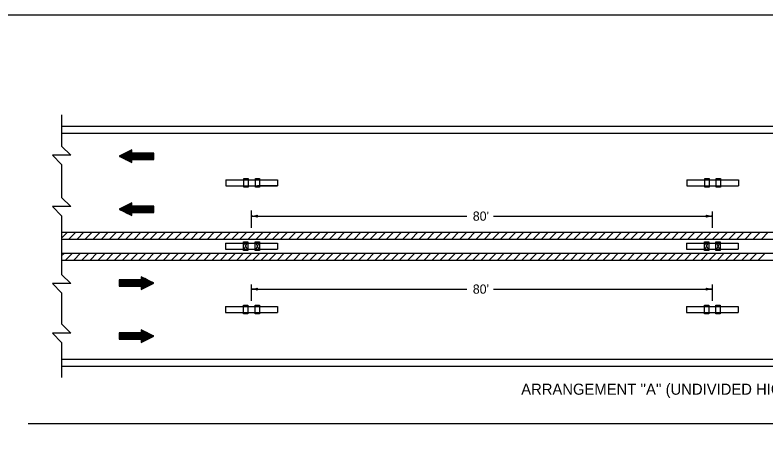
# Model space of a CAD drawing. Extents: x 0 to 41.3, y -0.9 to 20.8.
# Drawn here: x 10.57 to 24.51, y 12.74 to 20.78 of the extents above; entities that cross this region are included whole.
import ezdxf

# ---------------------------------------------------------------- set-up
doc = ezdxf.new("R2010")
doc.units = 0
doc.layers.add('KYTC_Logo', color=7, linetype='Continuous')
doc.layers.add('KYTC_Std_Dwg', color=7, linetype='Continuous')

msp = doc.modelspace()

# ---------------------------------------------------------------- linework, layer by layer
at = {"layer": 'KYTC_Logo'}
msp.add_lwpolyline([(5.556, -0.911), (41.306, -0.911), (41.306, 20.783), (5.556, 20.783)], close=True, dxfattribs=at)
at = {"layer": 'KYTC_Std_Dwg'}
for p, q in [((14.482, 17.729), (15.444, 17.729)), ((14.482, 17.729), (14.482, 17.617)), ((15.444, 17.729), (15.444, 17.617)), ((23.035, 17.729), (23.997, 17.729)), ((23.035, 17.729), (23.035, 17.617)), ((23.997, 17.729), (23.997, 17.617)), ((14.482, 17.617), (15.444, 17.617)), ((14.482, 17.617), (14.963, 17.617)), ((14.482, 17.617), (14.856, 17.617)), ((15.444, 17.617), (15.07, 17.617)), ((23.035, 17.617), (23.997, 17.617)), ((14.959, 16.839), (14.959, 17.158)), ((14.959, 16.839), (14.959, 17.14)), ((14.959, 17.054), (18.955, 17.054)), ((19.45, 17.054), (23.511, 17.054)), ((23.511, 16.839), (23.511, 17.14)), ((11.435, 16.643), (11.546, 16.754)), ((11.569, 16.626), (11.698, 16.754)), ((11.721, 16.626), (11.849, 16.754)), ((11.872, 16.626), (12, 16.754)), ((12.023, 16.626), (12.151, 16.754)), ((12.174, 16.626), (12.302, 16.754)), ((12.325, 16.626), (12.454, 16.754)), ((12.476, 16.626), (12.605, 16.754)), ((12.628, 16.626), (12.756, 16.754)), ((12.779, 16.626), (12.907, 16.754)), ((12.93, 16.626), (13.058, 16.754)), ((13.081, 16.626), (13.21, 16.754)), ((13.232, 16.626), (13.361, 16.754)), ((13.384, 16.626), (13.512, 16.754)), ((13.535, 16.626), (13.663, 16.754)), ((13.686, 16.626), (13.814, 16.754)), ((13.837, 16.626), (13.965, 16.754)), ((13.988, 16.626), (14.117, 16.754)), ((14.14, 16.626), (14.268, 16.754)), ((14.291, 16.626), (14.419, 16.754)), ((14.442, 16.626), (14.57, 16.754)), ((14.593, 16.626), (14.721, 16.754)), ((14.744, 16.626), (14.873, 16.754)), ((14.895, 16.626), (15.024, 16.754)), ((15.047, 16.626), (15.175, 16.754)), ((15.198, 16.626), (15.326, 16.754)), ((15.349, 16.626), (15.477, 16.754)), ((15.5, 16.626), (15.628, 16.754)), ((15.651, 16.626), (15.78, 16.754)), ((15.803, 16.626), (15.931, 16.754)), ((15.954, 16.626), (16.082, 16.754)), ((16.105, 16.626), (16.233, 16.754)), ((16.256, 16.626), (16.384, 16.754)), ((16.407, 16.626), (16.536, 16.754)), ((16.558, 16.626), (16.687, 16.754)), ((16.71, 16.626), (16.838, 16.754)), ((16.861, 16.626), (16.989, 16.754)), ((17.012, 16.626), (17.14, 16.754)), ((17.163, 16.626), (17.291, 16.754)), ((17.314, 16.626), (17.443, 16.754)), ((17.466, 16.626), (17.594, 16.754)), ((17.617, 16.626), (17.745, 16.754)), ((17.768, 16.626), (17.896, 16.754)), ((17.919, 16.626), (18.047, 16.754)), ((18.07, 16.626), (18.199, 16.754)), ((18.222, 16.626), (18.35, 16.754)), ((18.373, 16.626), (18.501, 16.754)), ((18.524, 16.626), (18.652, 16.754)), ((18.675, 16.626), (18.803, 16.754)), ((18.826, 16.626), (18.955, 16.754)), ((18.977, 16.626), (19.106, 16.754)), ((19.129, 16.626), (19.257, 16.754)), ((19.28, 16.626), (19.408, 16.754)), ((19.431, 16.626), (19.559, 16.754)), ((19.582, 16.626), (19.71, 16.754)), ((19.733, 16.626), (19.862, 16.754)), ((19.885, 16.626), (20.013, 16.754)), ((20.036, 16.626), (20.164, 16.754)), ((20.187, 16.626), (20.315, 16.754)), ((20.338, 16.626), (20.466, 16.754)), ((20.489, 16.626), (20.618, 16.754)), ((20.64, 16.626), (20.769, 16.754)), ((20.792, 16.626), (20.92, 16.754)), ((20.943, 16.626), (21.071, 16.754)), ((21.094, 16.626), (21.222, 16.754)), ((21.245, 16.626), (21.374, 16.754)), ((21.396, 16.626), (21.525, 16.754)), ((21.548, 16.626), (21.676, 16.754)), ((21.699, 16.626), (21.827, 16.754)), ((21.85, 16.626), (21.978, 16.754)), ((22.001, 16.626), (22.129, 16.754)), ((22.152, 16.626), (22.281, 16.754)), ((22.303, 16.626), (22.432, 16.754)), ((22.455, 16.626), (22.583, 16.754)), ((22.606, 16.626), (22.734, 16.754)), ((22.757, 16.626), (22.885, 16.754)), ((22.908, 16.626), (23.037, 16.754)), ((23.059, 16.626), (23.188, 16.754)), ((23.211, 16.626), (23.339, 16.754)), ((23.362, 16.626), (23.49, 16.754)), ((23.513, 16.626), (23.641, 16.754)), ((23.664, 16.626), (23.792, 16.754)), ((23.815, 16.626), (23.944, 16.754)), ((23.967, 16.626), (24.095, 16.754)), ((24.118, 16.626), (24.246, 16.754)), ((24.269, 16.626), (24.397, 16.754)), ((24.42, 16.626), (24.548, 16.754)), ((14.478, 16.553), (15.44, 16.553)), ((14.478, 16.553), (14.478, 16.441)), ((14.812, 16.577), (14.892, 16.417)), ((14.812, 16.417), (14.892, 16.577)), ((15.026, 16.577), (15.106, 16.417)), ((15.106, 16.577), (15.026, 16.417)), ((15.44, 16.553), (15.44, 16.441)), ((23.03, 16.553), (23.992, 16.553)), ((23.03, 16.553), (23.03, 16.441)), ((23.364, 16.577), (23.445, 16.417)), ((23.364, 16.417), (23.445, 16.577)), ((23.578, 16.577), (23.658, 16.417)), ((23.658, 16.577), (23.578, 16.417)), ((23.992, 16.553), (23.992, 16.441)), ((11.435, 16.319), (11.486, 16.369)), ((11.509, 16.241), (11.637, 16.369)), ((11.66, 16.241), (11.788, 16.369)), ((11.811, 16.241), (11.939, 16.369)), ((11.962, 16.241), (12.091, 16.369)), ((12.113, 16.241), (12.242, 16.369)), ((12.265, 16.241), (12.393, 16.369)), ((12.416, 16.241), (12.544, 16.369)), ((12.567, 16.241), (12.695, 16.369)), ((12.718, 16.241), (12.847, 16.369)), ((12.869, 16.241), (12.998, 16.369)), ((13.021, 16.241), (13.149, 16.369)), ((13.172, 16.241), (13.3, 16.369)), ((13.323, 16.241), (13.451, 16.369)), ((13.474, 16.241), (13.602, 16.369)), ((13.625, 16.241), (13.754, 16.369)), ((13.777, 16.241), (13.905, 16.369)), ((13.928, 16.241), (14.056, 16.369)), ((14.079, 16.241), (14.207, 16.369)), ((14.23, 16.241), (14.358, 16.369)), ((14.381, 16.241), (14.51, 16.369)), ((14.478, 16.441), (15.44, 16.441)), ((14.533, 16.241), (14.661, 16.369)), ((14.684, 16.241), (14.812, 16.369)), ((14.835, 16.241), (14.963, 16.369)), ((14.986, 16.241), (15.114, 16.369)), ((15.137, 16.241), (15.266, 16.369)), ((15.288, 16.241), (15.417, 16.369)), ((15.44, 16.241), (15.568, 16.369)), ((15.591, 16.241), (15.719, 16.369)), ((15.742, 16.241), (15.87, 16.369)), ((15.893, 16.241), (16.021, 16.369)), ((16.044, 16.241), (16.173, 16.369)), ((16.196, 16.241), (16.324, 16.369)), ((16.347, 16.241), (16.475, 16.369)), ((16.498, 16.241), (16.626, 16.369)), ((16.649, 16.241), (16.777, 16.369)), ((16.8, 16.241), (16.929, 16.369)), ((16.951, 16.241), (17.08, 16.369)), ((17.103, 16.241), (17.231, 16.369)), ((17.254, 16.241), (17.382, 16.369)), ((17.405, 16.241), (17.533, 16.369)), ((17.556, 16.241), (17.684, 16.369)), ((17.707, 16.241), (17.836, 16.369)), ((17.859, 16.241), (17.987, 16.369)), ((18.01, 16.241), (18.138, 16.369)), ((18.161, 16.241), (18.289, 16.369)), ((18.312, 16.241), (18.44, 16.369)), ((18.463, 16.241), (18.592, 16.369)), ((18.614, 16.241), (18.743, 16.369)), ((18.766, 16.241), (18.894, 16.369)), ((18.917, 16.241), (19.045, 16.369)), ((19.068, 16.241), (19.196, 16.369)), ((19.219, 16.241), (19.347, 16.369)), ((19.37, 16.241), (19.499, 16.369)), ((19.522, 16.241), (19.65, 16.369)), ((19.673, 16.241), (19.801, 16.369)), ((19.824, 16.241), (19.952, 16.369)), ((19.975, 16.241), (20.103, 16.369)), ((20.126, 16.241), (20.255, 16.369)), ((20.278, 16.241), (20.406, 16.369)), ((20.429, 16.241), (20.557, 16.369)), ((20.58, 16.241), (20.708, 16.369)), ((20.731, 16.241), (20.859, 16.369)), ((20.882, 16.241), (21.011, 16.369)), ((21.033, 16.241), (21.162, 16.369)), ((21.185, 16.241), (21.313, 16.369)), ((21.336, 16.241), (21.464, 16.369)), ((21.487, 16.241), (21.615, 16.369)), ((21.638, 16.241), (21.766, 16.369)), ((21.789, 16.241), (21.918, 16.369)), ((21.941, 16.241), (22.069, 16.369)), ((22.092, 16.241), (22.22, 16.369)), ((22.243, 16.241), (22.371, 16.369)), ((22.394, 16.241), (22.522, 16.369)), ((22.545, 16.241), (22.674, 16.369)), ((22.696, 16.241), (22.825, 16.369)), ((22.848, 16.241), (22.976, 16.369)), ((22.999, 16.241), (23.127, 16.369)), ((23.03, 16.441), (23.992, 16.441)), ((23.15, 16.241), (23.278, 16.369)), ((23.301, 16.241), (23.429, 16.369)), ((23.452, 16.241), (23.581, 16.369)), ((23.604, 16.241), (23.732, 16.369)), ((23.755, 16.241), (23.883, 16.369)), ((23.906, 16.241), (24.034, 16.369)), ((24.057, 16.241), (24.185, 16.369)), ((24.208, 16.241), (24.337, 16.369)), ((24.359, 16.241), (24.488, 16.369)), ((14.959, 15.487), (14.959, 15.787)), ((23.511, 15.487), (23.511, 15.787)), ((14.959, 15.702), (18.955, 15.702)), ((19.45, 15.702), (23.511, 15.702)), ((14.478, 15.377), (15.44, 15.377)), ((14.478, 15.377), (14.478, 15.265)), ((15.44, 15.377), (15.44, 15.265)), ((23.03, 15.377), (23.992, 15.377)), ((23.03, 15.377), (23.03, 15.265)), ((23.992, 15.377), (23.992, 15.265)), ((14.478, 15.265), (15.44, 15.265)), ((23.03, 15.265), (23.992, 15.265)), ((10.815, 13.21), (35.19, 13.21))]:
    msp.add_line(p, q, dxfattribs=at)
for points in [[(11.435, 18.935), (11.435, 18.353), (11.607, 18.182), (11.264, 18.182), (11.435, 18.011), (11.435, 17.402), (11.607, 17.231), (11.264, 17.231), (11.435, 17.06), (11.435, 15.975), (11.607, 15.804), (11.264, 15.804), (11.435, 15.633), (11.435, 15.056), (11.607, 14.885), (11.264, 14.885), (11.435, 14.714), (11.435, 14.06)], [(11.435, 18.721), (34.527, 18.721)], [(11.435, 18.593), (34.527, 18.593)], [(12.698, 18.262), (12.738, 18.262)], [(12.709, 18.267), (12.738, 18.267)], [(12.721, 18.273), (12.738, 18.273)], [(12.733, 18.279), (12.738, 18.279)], [(12.51, 18.163), (13.146, 18.163)], [(12.512, 18.168), (13.146, 18.168)], [(12.522, 18.157), (13.146, 18.157)], [(12.522, 18.157), (13.146, 18.157)], [(12.524, 18.174), (13.146, 18.174)], [(12.534, 18.151), (13.146, 18.151)], [(12.535, 18.18), (13.146, 18.18)], [(12.545, 18.145), (13.146, 18.145)], [(12.547, 18.186), (13.146, 18.186)], [(12.557, 18.139), (13.146, 18.139)], [(12.559, 18.192), (13.146, 18.192)], [(12.569, 18.133), (13.146, 18.133)], [(12.57, 18.198), (13.146, 18.198)], [(12.58, 18.128), (13.146, 18.128)], [(12.582, 18.203), (13.146, 18.203)], [(12.592, 18.122), (13.146, 18.122)], [(12.593, 18.209), (13.146, 18.209)], [(12.605, 18.215), (13.146, 18.215)], [(12.617, 18.221), (13.146, 18.221)], [(12.628, 18.227), (12.738, 18.227)], [(12.64, 18.232), (12.738, 18.232)], [(12.64, 18.232), (12.738, 18.232)], [(12.651, 18.238), (12.738, 18.238)], [(12.663, 18.244), (12.738, 18.244)], [(12.675, 18.25), (12.738, 18.25)], [(12.686, 18.256), (12.738, 18.256)], [(12.604, 18.116), (13.146, 18.116)], [(12.615, 18.11), (13.146, 18.11)], [(12.621, 18.107), (13.146, 18.107)], [(12.633, 18.102), (12.738, 18.102)], [(12.645, 18.096), (12.738, 18.096)], [(12.656, 18.09), (12.738, 18.09)], [(12.668, 18.084), (12.738, 18.084)], [(12.68, 18.078), (12.738, 18.078)], [(12.691, 18.072), (12.738, 18.072)], [(12.703, 18.067), (12.738, 18.067)], [(12.715, 18.061), (12.738, 18.061)], [(12.726, 18.055), (12.738, 18.055)], [(12.738, 18.049), (12.738, 18.049)], [(12.709, 17.284), (12.738, 17.284)], [(12.721, 17.29), (12.738, 17.29)], [(12.733, 17.295), (12.738, 17.295)], [(12.51, 17.179), (13.146, 17.179)], [(12.512, 17.185), (13.146, 17.185)], [(12.522, 17.173), (13.146, 17.173)], [(12.522, 17.173), (13.146, 17.173)], [(12.524, 17.191), (13.146, 17.191)], [(12.534, 17.167), (13.146, 17.167)], [(12.535, 17.197), (13.146, 17.197)], [(12.545, 17.162), (13.146, 17.162)], [(12.547, 17.202), (13.146, 17.202)], [(12.557, 17.156), (13.146, 17.156)], [(12.559, 17.208), (13.146, 17.208)], [(12.569, 17.15), (13.146, 17.15)], [(12.57, 17.214), (13.146, 17.214)], [(12.58, 17.144), (13.146, 17.144)], [(12.582, 17.22), (13.146, 17.22)], [(12.593, 17.226), (13.146, 17.226)], [(12.605, 17.231), (13.146, 17.231)], [(12.617, 17.237), (13.146, 17.237)], [(12.628, 17.243), (12.738, 17.243)], [(12.64, 17.249), (12.738, 17.249)], [(12.64, 17.249), (12.738, 17.249)], [(12.651, 17.255), (12.738, 17.255)], [(12.663, 17.261), (12.738, 17.261)], [(12.675, 17.266), (12.738, 17.266)], [(12.686, 17.272), (12.738, 17.272)], [(12.698, 17.278), (12.738, 17.278)], [(12.592, 17.138), (13.146, 17.138)], [(12.604, 17.133), (13.146, 17.133)], [(12.615, 17.127), (13.146, 17.127)], [(12.621, 17.124), (13.146, 17.124)], [(12.633, 17.118), (12.738, 17.118)], [(12.645, 17.112), (12.738, 17.112)], [(12.656, 17.106), (12.738, 17.106)], [(12.668, 17.101), (12.738, 17.101)], [(12.68, 17.095), (12.738, 17.095)], [(12.691, 17.089), (12.738, 17.089)], [(12.703, 17.083), (12.738, 17.083)], [(12.715, 17.077), (12.738, 17.077)], [(12.726, 17.072), (12.738, 17.072)], [(12.738, 17.066), (12.738, 17.066)], [(11.435, 16.754), (34.527, 16.754)], [(11.435, 16.626), (34.527, 16.626)], [(11.435, 16.369), (34.527, 16.369)], [(11.435, 16.241), (34.527, 16.241)], [(12.913, 15.929), (12.913, 15.929)], [(12.925, 15.924), (12.913, 15.924)], [(12.936, 15.918), (12.913, 15.918)], [(12.948, 15.912), (12.913, 15.912)], [(12.96, 15.906), (12.913, 15.906)], [(12.971, 15.9), (12.913, 15.9)], [(12.983, 15.895), (12.913, 15.895)], [(12.995, 15.889), (12.913, 15.889)], [(13.03, 15.871), (12.505, 15.871)], [(13.035, 15.868), (12.505, 15.868)], [(13.047, 15.863), (12.505, 15.863)], [(13.059, 15.857), (12.505, 15.857)], [(13.071, 15.851), (12.505, 15.851)], [(13.082, 15.845), (12.505, 15.845)], [(13.094, 15.839), (12.505, 15.839)], [(13.106, 15.833), (12.505, 15.833)], [(13.117, 15.828), (12.505, 15.828)], [(13.129, 15.822), (12.505, 15.822)], [(13.129, 15.822), (12.505, 15.822)], [(13.141, 15.816), (12.505, 15.816)], [(13.139, 15.81), (12.505, 15.81)], [(13.127, 15.804), (12.505, 15.804)], [(13.115, 15.798), (12.505, 15.798)], [(13.104, 15.793), (12.505, 15.793)], [(13.092, 15.787), (12.505, 15.787)], [(13.081, 15.781), (12.505, 15.781)], [(13.069, 15.775), (12.505, 15.775)], [(13.057, 15.769), (12.505, 15.769)], [(13.046, 15.764), (12.505, 15.764)], [(13.034, 15.758), (12.505, 15.758)], [(13.006, 15.883), (12.913, 15.883)], [(13.018, 15.877), (12.913, 15.877)], [(13.023, 15.752), (12.913, 15.752)], [(13.011, 15.746), (12.913, 15.746)], [(13.011, 15.746), (12.913, 15.746)], [(13, 15.74), (12.913, 15.74)], [(12.988, 15.734), (12.913, 15.734)], [(12.976, 15.729), (12.913, 15.729)], [(12.965, 15.723), (12.913, 15.723)], [(12.953, 15.717), (12.913, 15.717)], [(12.942, 15.711), (12.913, 15.711)], [(12.93, 15.705), (12.913, 15.705)], [(12.918, 15.7), (12.913, 15.7)], [(12.913, 14.946), (12.913, 14.946)], [(12.925, 14.94), (12.913, 14.94)], [(12.936, 14.934), (12.913, 14.934)], [(12.948, 14.928), (12.913, 14.928)], [(12.96, 14.923), (12.913, 14.923)], [(12.971, 14.917), (12.913, 14.917)], [(13.03, 14.888), (12.505, 14.888)], [(13.035, 14.885), (12.505, 14.885)], [(13.047, 14.879), (12.505, 14.879)], [(13.059, 14.873), (12.505, 14.873)], [(13.071, 14.867), (12.505, 14.867)], [(13.082, 14.862), (12.505, 14.862)], [(13.094, 14.856), (12.505, 14.856)], [(13.106, 14.85), (12.505, 14.85)], [(13.117, 14.844), (12.505, 14.844)], [(13.129, 14.838), (12.505, 14.838)], [(13.129, 14.838), (12.505, 14.838)], [(13.141, 14.832), (12.505, 14.832)], [(13.139, 14.827), (12.505, 14.827)], [(13.127, 14.821), (12.505, 14.821)], [(13.115, 14.815), (12.505, 14.815)], [(13.104, 14.809), (12.505, 14.809)], [(13.092, 14.803), (12.505, 14.803)], [(13.081, 14.798), (12.505, 14.798)], [(13.069, 14.792), (12.505, 14.792)], [(13.057, 14.786), (12.505, 14.786)], [(13.046, 14.78), (12.505, 14.78)], [(13.034, 14.774), (12.505, 14.774)], [(12.983, 14.911), (12.913, 14.911)], [(12.995, 14.905), (12.913, 14.905)], [(13.006, 14.899), (12.913, 14.899)], [(13.018, 14.894), (12.913, 14.894)], [(13.023, 14.769), (12.913, 14.769)], [(13.011, 14.763), (12.913, 14.763)], [(13.011, 14.763), (12.913, 14.763)], [(13, 14.757), (12.913, 14.757)], [(12.988, 14.751), (12.913, 14.751)], [(12.976, 14.745), (12.913, 14.745)], [(12.965, 14.739), (12.913, 14.739)], [(12.953, 14.734), (12.913, 14.734)], [(12.942, 14.728), (12.913, 14.728)], [(12.93, 14.722), (12.913, 14.722)], [(12.918, 14.716), (12.913, 14.716)], [(11.435, 14.402), (34.527, 14.402)], [(11.435, 14.274), (34.527, 14.274)]]:
    msp.add_lwpolyline(points, dxfattribs=at)
for points in [[(12.505, 18.165), (12.738, 18.049), (12.738, 18.107), (13.146, 18.107), (13.146, 18.224), (12.738, 18.224), (12.738, 18.282)], [(14.816, 17.753), (14.897, 17.753), (14.897, 17.593), (14.816, 17.593)], [(15.03, 17.753), (15.11, 17.753), (15.11, 17.593), (15.03, 17.593)], [(23.369, 17.753), (23.449, 17.753), (23.449, 17.593), (23.369, 17.593)], [(23.582, 17.753), (23.663, 17.753), (23.663, 17.593), (23.582, 17.593)], [(12.505, 17.181), (12.738, 17.066), (12.738, 17.124), (13.146, 17.124), (13.146, 17.24), (12.738, 17.24), (12.738, 17.298)], [(14.812, 16.577), (14.892, 16.577), (14.892, 16.417), (14.812, 16.417)], [(15.026, 16.577), (15.106, 16.577), (15.106, 16.417), (15.026, 16.417)], [(23.364, 16.577), (23.445, 16.577), (23.445, 16.417), (23.364, 16.417)], [(23.578, 16.577), (23.658, 16.577), (23.658, 16.417), (23.578, 16.417)], [(13.146, 15.814), (12.913, 15.93), (12.913, 15.871), (12.505, 15.871), (12.505, 15.755), (12.913, 15.755), (12.913, 15.697)], [(14.812, 15.402), (14.892, 15.402), (14.892, 15.241), (14.812, 15.241)], [(15.026, 15.402), (15.106, 15.402), (15.106, 15.241), (15.026, 15.241)], [(23.364, 15.402), (23.445, 15.402), (23.445, 15.241), (23.364, 15.241)], [(23.578, 15.402), (23.658, 15.402), (23.658, 15.241), (23.578, 15.241)], [(13.146, 14.83), (12.913, 14.946), (12.913, 14.888), (12.505, 14.888), (12.505, 14.771), (12.913, 14.771), (12.913, 14.713)]]:
    msp.add_lwpolyline(points, close=True, dxfattribs=at)
for centre, radius, start, end in [((14.959, 17.388), 0.334, 270, 288.6688), ((14.959, 16.72), 0.334, 71.3472, 89.9939), ((14.959, 17.388), 0.334, 269.9878, 270), ((15.086, 17.054), 0.0267, 138.7746, 220.8913), ((23.384, 17.054), 0.0267, 318.7746, 40.8913), ((23.511, 16.72), 0.334, 90, 108.6688), ((23.511, 17.388), 0.334, 251.3472, 269.9939), ((23.511, 16.72), 0.334, 89.9878, 90), ((14.959, 16.036), 0.334, 270, 288.6688), ((14.959, 15.368), 0.334, 71.3472, 89.9939), ((14.959, 16.036), 0.334, 269.9878, 270), ((15.086, 15.702), 0.0267, 138.7746, 220.8913), ((23.384, 15.702), 0.0267, 318.7746, 40.8913), ((23.511, 15.368), 0.334, 90, 108.6688), ((23.511, 16.036), 0.334, 251.3472, 269.9939), ((23.511, 15.368), 0.334, 89.9878, 90)]:
    msp.add_arc(centre, radius, start, end, dxfattribs=at)

# ---------------------------------------------------------------- texts
for s, height, p in [("80'", 0.171, (19.066, 16.969)), ("80'", 0.171, (19.066, 15.616)), ("ARRANGEMENT ''A'' (UNDIVIDED HIGHWAY)", 0.20526, (19.964, 13.743)), ('CELL:SP', 0.000502, (14.091, 13.394))]:
    msp.add_text(s, height=height, dxfattribs=at).set_placement(p)

doc.saveas('drawing.dxf')
